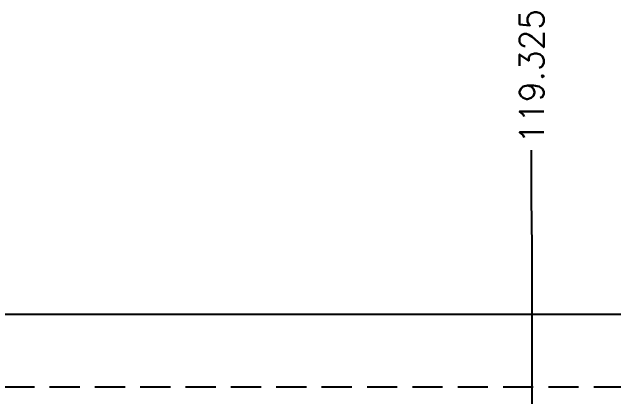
# Model space of a CAD drawing. Extents: x -338 to -53, y 67 to 196.
# Drawn here: x -104.29 to -79.41, y 179.63 to 195.55 of the extents above; entities that cross this region are included whole.
import ezdxf

# ---------------------------------------------------------------- set-up
doc = ezdxf.new("R2010")
doc.units = 0
doc.linetypes.add('HIDDEN', pattern=[0.375, 0.25, -0.125])
doc.layers.add('dimension', color=3, linetype='Continuous')
doc.layers.add('Tape Line', color=21, linetype='HIDDEN')
doc.styles.add('SIMPLEX', font='SIMPLEX')
doc.dimstyles.new('1', dxfattribs={"dimtxt": 1, "dimasz": 1, "dimexe": 0.3, "dimexo": 0.3, "dimgap": 0.3, "dimtad": 0, "dimdec": 3, "dimzin": 1, "dimdsep": 46, "dimtxsty": 'SIMPLEX', "dimcen": 0, "dimclrd": 256, "dimclre": 256, "dimclrt": 7, "dimadec": 0, "dimazin": 1, "dimtm": 1.25, "dimtfac": 1, "dimtdec": 3, "dimtmove": 0, "dimatfit": 0, "dimfxl": 1, "dimtolj": 1, "dimtzin": 0, "dimlwd": -1, "dimlwe": -1, "dimarcsym": 1})

# ---------------------------------------------------------------- blocks, each defined once
blk = doc.blocks.new('*D43')
at = {"layer": 'Defpoints', "color": 0, "transparency": 16777216}
for p in [(2659.66, 1977.057), (2659.678, 1966.224), (2540.353, 1935.274)]:
    blk.add_point(p, dxfattribs=at)
at = {"layer": 'dimension', "transparency": 16777216}
for p, q in [((2659.66, 1975.057), (2659.66, 1977.057)), ((2659.678, 1973.057), (2659.66, 1975.057)), ((2659.678, 1966.524), (2659.678, 1973.057))]:
    blk.add_line(p, q, dxfattribs=at)
at = {"layer": 'dimension', "color": 7, "transparency": 16777216, "insert": (2659.66, 1980.119), "char_height": 1, "attachment_point": 5, "rotation": 90, "style": 'SIMPLEX'}
blk.add_mtext('\\A1;119.325', dxfattribs=at)

msp = doc.modelspace()

# ---------------------------------------------------------------- linework, layer by layer
msp.add_line((-324.3655, 183.0527), (-78.3655, 183.0527))
at = {"layer": 'Tape Line', "color": 21, "ltscale": 5}
msp.add_line((-325.8655, 180.0527), (-76.8655, 180.0527), dxfattribs=at)

# ---------------------------------------------------------------- dimensions: what is measured, and where the dimension line sits
at = {"layer": 'dimension'}
dim = msp.add_ordinate_dim(feature_location=(-82.7905, 179.0031), offset=(-0.0185, 10.8325), dtype=1, origin=(-202.1155, 148.0527), dimstyle='1', dxfattribs=at)
dim.commit()
dim.dimension.update_dxf_attribs({"geometry": '*D43', "text_midpoint": (-82.809, 192.8975), "insert": (-2742.4689, -1787.2212)})

doc.saveas('drawing.dxf')
